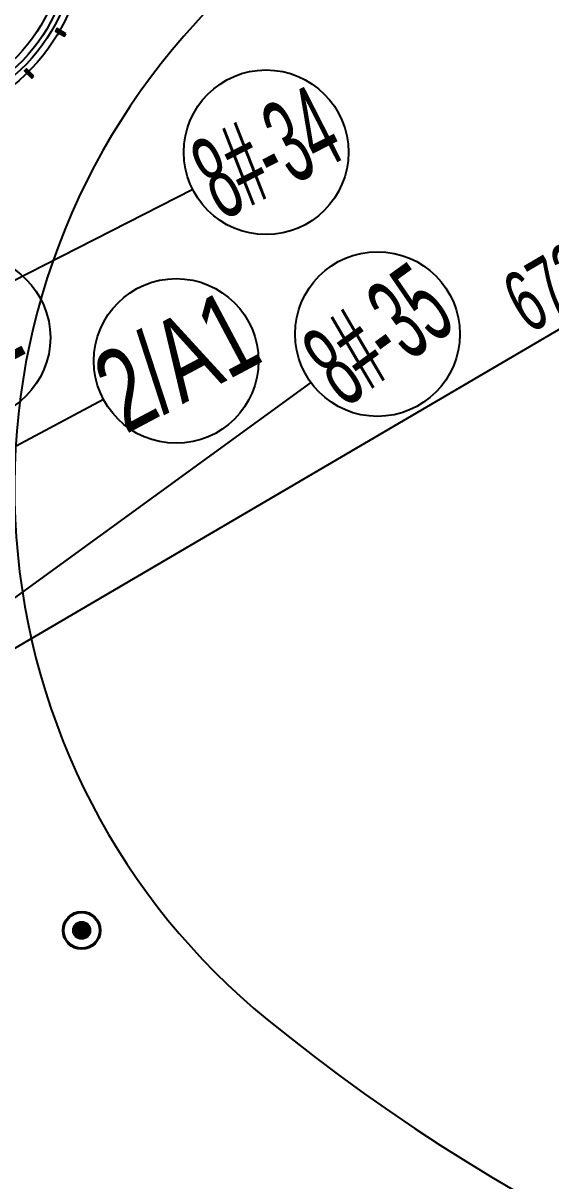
# Model space of a CAD drawing. Extents: x 1962160 to 37842216, y -162679 to 2997677.
# Drawn here: x 37571293 to 37586673, y 2708920 to 2742666 of the extents above; entities that cross this region are included whole.
import ezdxf
from ezdxf.enums import TextEntityAlignment as Align

# ---------------------------------------------------------------- set-up
doc = ezdxf.new("R2010")
doc.units = 0
doc.header["$LTSCALE"] = 1000
doc.linetypes.add('CENTER', pattern=[2, 1.25, -0.25, 0.25, -0.25])
doc.linetypes.add('CENTER2', pattern=[28.575000000000003, 19.05, -3.175, 3.175, -3.175])
doc.layers.get('0').update_dxf_attribs({"color": 8})
doc.layers.get('Defpoints').update_dxf_attribs({"color": 8})
for name, color, linetype in [('#幕墙线-平面', 8, 'Continuous'), ('#标注', 8, 'Continuous'), ('#轴线', 8, 'CENTER2'), ('A-FLOR', 8, 'Continuous'), ('A-GRID', 8, 'CENTER'), ('A-STRS-HRAL', 8, 'Continuous'), ('COLUMN', 8, 'Continuous'), ('DIM', 8, 'Continuous'), ('G-ACCS', 8, 'Continuous'), ('PUB_HATCH', 8, 'Continuous'), ('周边建筑', 8, 'Continuous')]:
    doc.layers.add(name, color=color, linetype=linetype)
doc.styles.add('#文字', font='jrs.shx', dxfattribs={"width": 0.7, "bigfont": 'hztxt.shx'})
doc.styles.add('JHZX', font='jrs.shx', dxfattribs={"width": 0.6, "bigfont": 'jhz.shx'})
doc.dimstyles.new('JZBZ-600', dxfattribs={"dimscale": 600, "dimtxt": 3, "dimasz": 1.5, "dimexe": 1, "dimexo": 1, "dimgap": 0.5, "dimtad": 1, "dimdec": 0, "dimdsep": 46, "dimtxsty": 'JHZX', "dimblk1": 'ARCHTICK', "dimblk2": 'ARCHTICK', "dimsah": 1, "dimcen": 0, "dimclrd": 1, "dimclre": 1, "dimclrt": 2, "dimadec": 1, "dimazin": 2, "dimtfac": 1, "dimtdec": 0, "dimtix": 1, "dimtmove": 0, "dimatfit": 3, "dimfxl": 1, "dimtolj": 1, "dimlwd": -1, "dimlwe": -1, "dimarcsym": 1})

# ---------------------------------------------------------------- blocks, each defined once
blk = doc.blocks.new('ZWBLB')
at = {"layer": '周边建筑'}
for radius in [550, 520]:
    blk.add_circle((0, 0), radius, dxfattribs=at)
blk = doc.blocks.new('smg')
blk.add_lwpolyline([(-39.99999999627471, 200), (-39.99999999627471, -100), (40, -99.99999999254942), (40, 200.0000000037253)], close=True)
for points in [[(40, 3.725290298461914e-09), (-40, 0)], [(0, -99.99999999627471), (3.725290298461914e-09, 200)]]:
    blk.add_lwpolyline(points)
blk = doc.blocks.new('_YZH')
blk.add_circle((0, 0), 0.5)
at = {"layer": 'PUB_HATCH', "const_width": 0.5}
blk.add_lwpolyline([(-0.25, 0, 1), (0.25, 0, 1)], format="xyb", close=True, dxfattribs=at)
blk = doc.blocks.new('ECC')
at = {"layer": '周边建筑'}
blk.add_lwpolyline([(-144961.0630997047, 507399.6531258309, -0.4915583733557337), (-154134.5659141839, 534387.8212054032, 0.5294089154655723), (-166641.3883495554, 565013.4754202063, 0.3080313207257979), (-209345.4067650139, 547543.4786255118, 0.003255396117052669), (-209742.5934910476, 546935.049921216, 0.4514162296451251), (-206551.6844001412, 535678.5807068688, -0.5041137469169682), (-200160.8861739784, 502524.0348162339, 0.4317738221259302), (-198073.9038008526, 473484.7438077703, 0.2572373842583365), (-145094.9677719325, 463827.4077287451, 0.7172904305080308)], format="xyb", close=True, dxfattribs=at)
for points in [[(-193077.6841435805, 563621.3532079398, 0.2090865251375371), (-217784.9154330119, 526354.2337185987), (-216646.940396592, 526173.996179353, -0.02772982778856457), (-215511.4211017489, 528942.7095650127, -1.115362869855219), (-202320.2877959758, 520789.4284038432, 0.2797328446732615), (-203920.0510282889, 507185.1477199588, -0.9127705956922813), (-213255.6730760261, 501844.7468992146, -0.05827842409004579), (-216231.7369709089, 507366.5786790662), (-217784.9154330119, 507120.5793776228, 0.05960022260818444), (-213965.6123135537, 494427.0354987052, 0.05960022260818444)], [(-194819.4287470803, 562694.2123331963, 0.2008836484113786), (-218016.5878608227, 526188.434001259), (-216512.3101482317, 525950.1798176575, -0.02929231236532693), (-215330.8688396439, 528856.6811938318, -1.115362869855208), (-202477.9697211981, 520912.4585239696, 0.279732844673262), (-204101.9717903659, 507102.0523751741, -0.9127705956922848), (-213091.8300585598, 501959.4441774157, -0.0597759185316234), (-216104.4311795384, 507589.23496074), (-218016.5878608227, 507286.3790949625, 0.06051084671315677), (-214148.9303999171, 494347.0700110733)], [(-197881.9582240805, 560594.8141798861, 0.184427303716645), (-218189.8670091406, 526064.0089533171), (-216410.6416081488, 525782.2073339694, -0.03047853598585929), (-215195.4546430632, 528792.1599154463, -1.115362869855205), (-202596.2311651185, 521004.7311140546, 0.2797328446732633), (-204238.4123619273, 507039.7308665854, -0.9127705956923112), (-212968.9477954581, 502045.4671360659, -0.06091266171918881), (-216008.3106402308, 507756.3287274311), (-218189.8670091406, 507410.8041429045, 0.06118959506517382), (-214286.4189646915, 494287.0958953495)], [(-198377.9173271805, 560451.7920675236, 0.1831672738814367), (-218420.2785634547, 525898.0095332344), (-216274.1392455846, 525558.0944585144, -0.0320797460697979), (-215014.9023809582, 528706.1315442654, -1.115362869855205), (-202753.9130903333, 521127.7612341917, 0.279732844673262), (-204420.3331240043, 506956.6355218007, -0.9127705956923053), (-212805.1047779843, 502160.1644142671, -0.06244688508068014), (-215879.2803395167, 507979.2581445519), (-218420.2785634547, 507576.8035629876, 0.06208903152091894), (-214469.7370510474, 494207.1304077171)], [(-218139.9740258083, 526056.1066810759), (-216410.6416081488, 525782.2073339694, -0.03047853598585716), (-215195.4546430632, 528792.1599154463, -1.115362869855187), (-202596.2311651185, 521004.7311140588, 0.2797328446732623), (-204238.4123619273, 507039.7308665854, -0.9127705956922778), (-212968.9477954581, 502045.4671360659, -0.06091266171922746), (-216008.3106402308, 507756.3287274311), (-218139.9740258083, 507418.7064151457)]]:
    blk.add_lwpolyline(points, format="xyb", dxfattribs=at)
for centre, radius, start, end in [((-162819.866218321, 516737.4065481108), 65000.00000000001, 322.2636191903554, 219.1220131277626), ((-162819.8662183285, 516737.4065481103), 60399.99999999275, 132.0281449709464, 215.9999999565112)]:
    blk.add_arc(centre, radius, start, end, dxfattribs=at)
at = {"layer": 'COLUMN', "xscale": 500, "yscale": 500, "zscale": 500}
blk.add_blockref('_YZH', (-203478.5061365515, 476078.7666298845), dxfattribs=at)
at = {"layer": '周边建筑'}
for p, rotation in [((-204134.0561319739, 502278.8391090762), 240.4555294562851), ((-205044.3112478107, 501092.6666127015), 224.5400351471345)]:
    blk.add_blockref('smg', p, dxfattribs=dict(at, rotation=rotation))
blk.add_blockref('ZWBLB', (-203478.5061365515, 476078.7666294524), dxfattribs=at)
blk = doc.blocks.new('总体道路0521')
at = {"layer": 'G-ACCS'}
for radius, start, end in [(73.7, 212.5066667717924, 237.8950273714404), (69.7, 214.7202252678499, 247.2224412316008)]:
    blk.add_arc((35647972.51118848, 2918657.176535514), radius, start, end, dxfattribs=at)
blk = doc.blocks.new('A$C06ac024f')
at = {"xscale": 1000, "yscale": 1000, "zscale": 1000}
blk.add_blockref('总体道路0521', (-35647972511.19448, -2918657176.530752), dxfattribs=at)
at = {"layer": '周边建筑'}
blk.add_blockref('ECC', (162819.8602113798, -516737.4017797778), dxfattribs=at)
blk = doc.blocks.new('A$C80b62fe7')
at = {"layer": '#幕墙线-平面'}
for radius, start, end in [(128529.4436852644, 333.5022467601689, 195.775796910644), (127529.4436852644, 333.539850647279, 195.7883970499479)]:
    blk.add_arc((71051.57360945642, 188867.3555372115), radius, start, end, dxfattribs=at)
blk = doc.blocks.new('DASWQE')
at = {"layer": 'DIM', "ltscale": 10}
blk.add_blockref('A$C80b62fe7', (-71047.03888088465, -188862.9763723449), dxfattribs=at)
blk = doc.blocks.new('_ARCHTICK')
at = {"const_width": 0.15}
blk.add_lwpolyline([(-0.5, -0.5), (0.5, 0.5)], dxfattribs=at)
blk = doc.blocks.new('*D104')
at = {"layer": '#标注', "color": 1, "transparency": 16777216}
for p, q in [((36781660.3661246, 2916845.416876333), (36784156.97577861, 2912585.622692861)), ((36725877.25225024, 2879124.095150679), (36783853.59030167, 2913103.26856832)), ((36723684.02807317, 2882866.243458692), (36726180.63772718, 2878606.44927522))]:
    blk.add_line(p, q, dxfattribs=at)
at = {"layer": 'Defpoints', "color": 0, "transparency": 16777216}
for p in [(36781356.98064765, 2917363.062751792), (36783853.59030167, 2913103.26856832), (36723380.64259622, 2883383.88933415)]:
    blk.add_point(p, dxfattribs=at)
at = {"layer": '#标注', "color": 1, "transparency": 16777216, "xscale": 900, "yscale": 900, "zscale": 900}
for p, rotation in [((36783853.59030167, 2913103.26856832), 30.37400968452037), ((36725877.25225024, 2879124.095150679), 210.3740096845204)]:
    blk.add_blockref('_ARCHTICK', p, dxfattribs=dict(at, rotation=rotation))
at = {"layer": '#标注', "color": 2, "transparency": 16777216, "insert": (36754258.65032206, 2897148.973610416), "char_height": 1800, "attachment_point": 5, "rotation": 30.37400968452037, "style": 'JHZX'}
blk.add_mtext('\\A1;67200', dxfattribs=at)
blk = doc.blocks.new('*U246')
blk.add_line((20, 4.898587196589413e-16), (0, 0))
blk.add_circle((24, 0), 4)
at = {"style": 'JHZX', "width": 0.75}
blk.add_attdef('AXES', text='', height=4, dxfattribs=at).set_placement((23.99999999999997, 0), align=Align.MIDDLE_CENTER)
blk = doc.blocks.new('DOTE-11')
at = {"layer": '#轴线'}
for radius, end in [(146599.9999999995, 183.9998103525153), (138799.9999999995, 210.1884172151102), (130399.9999999995, 210.3293811306592), (127949.9999999995, 210.3740096847854)]:
    blk.add_arc((36780598.51695531, 2918657.177440438), radius, 324.4999999903098, end, dxfattribs=at)
blk = doc.blocks.new('ZW-5001')
at = {"layer": '#标注'}
ref = blk.add_blockref('*U246', (36732484.16464859, 2894141.690455602), dxfattribs=dict(at, xscale=599.9999999999999, yscale=599.9999999999999, rotation=26.99999999841171))
ref.add_attrib('AXES', '8#-34', dxfattribs={"layer": '0', "height": 2400, "rotation": 26.9999999907254, "style": '#文字', "width": 0.5}).set_placement((36745314.65859707, 2900679.153651495), align=Align.MIDDLE_CENTER)
ref = blk.add_blockref('*U246', (36723913.28149377, 2888517.103109575), dxfattribs=dict(at, xscale=599.9999999999999, yscale=599.9999999999999, rotation=28.00000000006271))
ref.add_attrib('AXES', 'A1', dxfattribs={"layer": '0', "height": 2400, "rotation": 27.9999999896279, "style": '#文字', "width": 0.7}).set_placement((36736627.72683093, 2895277.493613704), align=Align.MIDDLE_CENTER)
ref = blk.add_blockref('*U246', (36736911.59925908, 2886916.773816614), dxfattribs=dict(at, xscale=600, yscale=600, rotation=36.0000000001633))
ref.add_attrib('AXES', '8#-35', dxfattribs={"layer": '0', "height": 2400, "rotation": 36.0000000016197, "style": '#文字', "width": 0.5}).set_placement((36748561.44397805, 2895380.881449657), align=Align.MIDDLE_CENTER)
ref = blk.add_blockref('*U246', (36729981.65284301, 2887836.346715912), dxfattribs=dict(at, xscale=599.9999999999998, yscale=599.9999999999998, rotation=28.00000000006272))
ref.add_attrib('AXES', '2/A1', dxfattribs={"layer": '0', "height": 2400, "rotation": 27.9999999896279, "style": '#文字', "width": 0.7}).set_placement((36742696.09818017, 2894596.737220041), align=Align.MIDDLE_CENTER)
dim = blk.add_aligned_dim(p1=(36723380.64259622, 2883383.889334152), p2=(36781356.98064765, 2917363.062751794), distance=-4937.500000008618, dimstyle='JZBZ-600', dxfattribs=at)
dim.commit()
dim.dimension.update_dxf_attribs({"geometry": '*D104', "text_midpoint": (36754258.65032206, 2897148.973610416)})
blk = doc.blocks.new('FDGFH')
at = {"layer": 'A-FLOR'}
blk.add_blockref('ZW-5001', (-36780598.51155947, -2918657.163268261), dxfattribs=at)
at = {"layer": 'A-GRID'}
blk.add_blockref('DOTE-11', (-36780598.51155947, -2918657.163268261), dxfattribs=at)

msp = doc.modelspace()

# ---------------------------------------------------------------- linework, layer by layer
at = {"layer": '#标注', "ltscale": 10}
msp.add_arc((37613698.93117297, 2756873.557990519), 133683.2479391286, 95.211781154909, 188.8679084312478, dxfattribs=at)

# ---------------------------------------------------------------- block references
at = {"layer": 'A-STRS-HRAL'}
msp.add_blockref('DASWQE', (37613652.56708944, 2756885.970215484), dxfattribs=at)
at = {"layer": 'DIM', "ltscale": 10}
msp.add_blockref('A$C06ac024f', (37613657.10216346, 2756879.841327364), dxfattribs=at)
at = {"layer": 'DIM'}
msp.add_blockref('FDGFH', (37613657.09676763, 2756879.827155179), dxfattribs=at)

doc.saveas('drawing.dxf')
